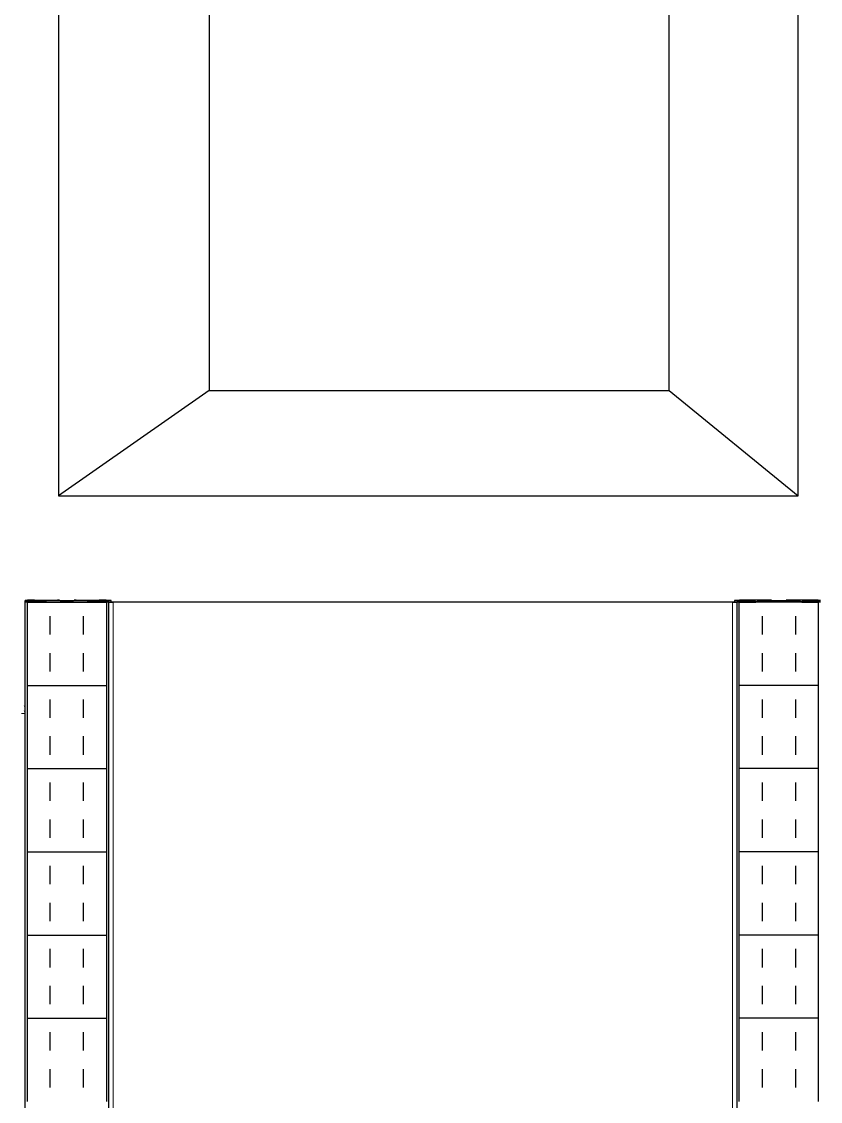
# Model space of a CAD drawing. Header units: metres. Extents: x 151 to 270, y 180 to 223.
# Drawn here: x 171.093 to 171.525, y 208.333 to 208.917 of the extents above; entities that cross this region are included whole.
import ezdxf

# ---------------------------------------------------------------- set-up
doc = ezdxf.new("R2010")
doc.units = ezdxf.units.M
doc.layers.add('1-AREA DE PRODUCCION', color=7, linetype='Continuous')

msp = doc.modelspace()

# ---------------------------------------------------------------- linework, layer by layer
at = {"layer": '1-AREA DE PRODUCCION', "color": 0, "lineweight": -2}
for p, q in [((171.113, 209.26091), (171.113, 208.66091)), ((171.513, 208.66091), (171.513, 209.26091))]:
    msp.add_line(p, q, dxfattribs=at)
at = {"layer": '1-AREA DE PRODUCCION', "color": 0, "linetype": 'ByBlock'}
for p, q in [((171.19457, 208.71771), (171.113, 208.66091)), ((171.44335, 208.71771), (171.513, 208.66091))]:
    msp.add_line(p, q, dxfattribs=at)
at = {"layer": '1-AREA DE PRODUCCION', "color": 0}
for p, q in [((171.113, 208.66091), (171.513, 208.66091)), ((171.14082, 208.60348), (171.47932, 208.60348))]:
    msp.add_line(p, q, dxfattribs=at)
at = {"layer": '1-AREA DE PRODUCCION', "color": 0, "linetype": 'Continuous', "lineweight": 30}
for p, q in [((171.09507, 208.6042), (171.09507, 208.60427)), ((171.09507, 208.60385), (171.09507, 208.6042)), ((171.09507, 208.60357), (171.09507, 208.60385)), ((171.09507, 208.54502), (171.09507, 208.60357)), ((171.09707, 208.60416), (171.09607, 208.60416)), ((171.09607, 208.60388), (171.09707, 208.60388)), ((171.10517, 208.6034), (171.09607, 208.6034)), ((171.09607, 208.60331), (171.09607, 208.6034)), ((171.09607, 208.60331), (171.13907, 208.60331)), ((171.09607, 208.60331), (171.09607, 208.55834)), ((171.09807, 208.60428), (171.09807, 208.6042)), ((171.09807, 208.60385), (171.09807, 208.6042)), ((171.09807, 208.60385), (171.09807, 208.60377)), ((171.09807, 208.60361), (171.09807, 208.60354)), ((171.09852, 208.60353), (171.10517, 208.6035)), ((171.10111, 208.60363), (171.09857, 208.60363)), ((171.10428, 208.60415), (171.09978, 208.60431)), ((171.09978, 208.60374), (171.10428, 208.6039)), ((171.10007, 208.60444), (171.11257, 208.60444)), ((171.10517, 208.6034), (171.10007, 208.6034)), ((171.10602, 208.6038), (171.10146, 208.60364)), ((171.10457, 208.60392), (171.10457, 208.60413)), ((171.10617, 208.60352), (171.10517, 208.60352)), ((171.10517, 208.60352), (171.10517, 208.6034)), ((171.10517, 208.6035), (171.10517, 208.6034)), ((171.12897, 208.60402), (171.10617, 208.60402)), ((171.10617, 208.60402), (171.10617, 208.60381)), ((171.10617, 208.60401), (171.10617, 208.60352)), ((171.12897, 208.60401), (171.10617, 208.60401)), ((171.10924, 208.60432), (171.10917, 208.60431)), ((171.10917, 208.60431), (171.10919, 208.6043)), ((171.10919, 208.6043), (171.10929, 208.60429)), ((171.10939, 208.60433), (171.10924, 208.60432)), ((171.10929, 208.60429), (171.10946, 208.60428)), ((171.10961, 208.60433), (171.10939, 208.60433)), ((171.10946, 208.60428), (171.11396, 208.60412)), ((171.10988, 208.60434), (171.10961, 208.60433)), ((171.11017, 208.60434), (171.10988, 208.60434)), ((171.11257, 208.60434), (171.11017, 208.60434)), ((171.11357, 208.60441), (171.11357, 208.60437)), ((171.11357, 208.60414), (171.11357, 208.60437)), ((171.11467, 208.60411), (171.12047, 208.60411)), ((171.12118, 208.60412), (171.12568, 208.60428)), ((171.12157, 208.60437), (171.12157, 208.60441)), ((171.12157, 208.60414), (171.12157, 208.60437)), ((171.12257, 208.60444), (171.13507, 208.60444)), ((171.12497, 208.60434), (171.12257, 208.60434)), ((171.12526, 208.60434), (171.12497, 208.60434)), ((171.12552, 208.60433), (171.12526, 208.60434)), ((171.12574, 208.60433), (171.12552, 208.60433)), ((171.12568, 208.60428), (171.12585, 208.60429)), ((171.12589, 208.60432), (171.12574, 208.60433)), ((171.12585, 208.60429), (171.12595, 208.6043)), ((171.12596, 208.60431), (171.12589, 208.60432)), ((171.12595, 208.6043), (171.12596, 208.60431)), ((171.12897, 208.60381), (171.12897, 208.60402)), ((171.12897, 208.60352), (171.12897, 208.60401)), ((171.12997, 208.60352), (171.12897, 208.60352)), ((171.13368, 208.60364), (171.12911, 208.6038)), ((171.12997, 208.6035), (171.13662, 208.60353)), ((171.12997, 208.6034), (171.12997, 208.60352)), ((171.12997, 208.6034), (171.12997, 208.6035)), ((171.13507, 208.6034), (171.12997, 208.6034)), ((171.13907, 208.6034), (171.12997, 208.6034)), ((171.13057, 208.60413), (171.13057, 208.60392)), ((171.13536, 208.60431), (171.13086, 208.60415)), ((171.13086, 208.6039), (171.13536, 208.60374)), ((171.13657, 208.60363), (171.13403, 208.60363)), ((171.13707, 208.6042), (171.13707, 208.60428)), ((171.13707, 208.60385), (171.13707, 208.6042)), ((171.13707, 208.60377), (171.13707, 208.60385)), ((171.13707, 208.60354), (171.13707, 208.60361)), ((171.13907, 208.60416), (171.13807, 208.60416)), ((171.13807, 208.60388), (171.13907, 208.60388)), ((171.13907, 208.60331), (171.13907, 208.6034)), ((171.13907, 208.60331), (171.13907, 208.55834)), ((171.14007, 208.60427), (171.14007, 208.6042)), ((171.14157, 208.6042), (171.14007, 208.6042)), ((171.14007, 208.60348), (171.14007, 208.6042)), ((171.14007, 208.60385), (171.14007, 208.60357)), ((171.14007, 208.60348), (171.14007, 207.76399)), ((171.14157, 208.60348), (171.14157, 208.6042)), ((171.14157, 208.6042), (171.14157, 208.6042)), ((171.48007, 208.6042), (171.47857, 208.6042)), ((171.47857, 208.6042), (171.47857, 208.60348)), ((171.47857, 208.6042), (171.47857, 208.6042)), ((171.48007, 208.60427), (171.48007, 208.6042)), ((171.48007, 208.6042), (171.48007, 208.60348)), ((171.48007, 208.60385), (171.48007, 208.60357)), ((171.48007, 207.76399), (171.48007, 208.60348)), ((171.48107, 208.60416), (171.48207, 208.60416)), ((171.48207, 208.60388), (171.48107, 208.60388)), ((171.48107, 208.60331), (171.48107, 208.6034)), ((171.48107, 208.6034), (171.49017, 208.6034)), ((171.48107, 208.55834), (171.48107, 208.60331)), ((171.52407, 208.60331), (171.48107, 208.60331)), ((171.48307, 208.6042), (171.48307, 208.60428)), ((171.48307, 208.6042), (171.48307, 208.60385)), ((171.48307, 208.60377), (171.48307, 208.60385)), ((171.48307, 208.60354), (171.48307, 208.60361)), ((171.49017, 208.6035), (171.48352, 208.60353)), ((171.48357, 208.60363), (171.48611, 208.60363)), ((171.48478, 208.60431), (171.48928, 208.60415)), ((171.48928, 208.6039), (171.48478, 208.60374)), ((171.49757, 208.60444), (171.48507, 208.60444)), ((171.48507, 208.6034), (171.49017, 208.6034)), ((171.48646, 208.60364), (171.49102, 208.6038)), ((171.48957, 208.60413), (171.48957, 208.60392)), ((171.49017, 208.6034), (171.49017, 208.60352)), ((171.49017, 208.60352), (171.49117, 208.60352)), ((171.49017, 208.6034), (171.49017, 208.6035)), ((171.49117, 208.60402), (171.51397, 208.60402)), ((171.49117, 208.60381), (171.49117, 208.60402)), ((171.49117, 208.60352), (171.49117, 208.60401)), ((171.51397, 208.60401), (171.49117, 208.60401)), ((171.49417, 208.60431), (171.49424, 208.60432)), ((171.49419, 208.6043), (171.49417, 208.60431)), ((171.49429, 208.60429), (171.49419, 208.6043)), ((171.49424, 208.60432), (171.49439, 208.60433)), ((171.49446, 208.60428), (171.49429, 208.60429)), ((171.49439, 208.60433), (171.49461, 208.60433)), ((171.49896, 208.60412), (171.49446, 208.60428)), ((171.49461, 208.60433), (171.49488, 208.60434)), ((171.49488, 208.60434), (171.49517, 208.60434)), ((171.49517, 208.60434), (171.49757, 208.60434)), ((171.49857, 208.60437), (171.49857, 208.60441)), ((171.49857, 208.60437), (171.49857, 208.60414)), ((171.50547, 208.60411), (171.49967, 208.60411)), ((171.51068, 208.60428), (171.50618, 208.60412)), ((171.50657, 208.60441), (171.50657, 208.60437)), ((171.50657, 208.60437), (171.50657, 208.60414)), ((171.52007, 208.60444), (171.50757, 208.60444)), ((171.50757, 208.60434), (171.50997, 208.60434)), ((171.50997, 208.60434), (171.51026, 208.60434)), ((171.51026, 208.60434), (171.51052, 208.60433)), ((171.51052, 208.60433), (171.51074, 208.60433)), ((171.51085, 208.60429), (171.51068, 208.60428)), ((171.51074, 208.60433), (171.51089, 208.60432)), ((171.51095, 208.6043), (171.51085, 208.60429)), ((171.51089, 208.60432), (171.51096, 208.60431)), ((171.51096, 208.60431), (171.51095, 208.6043)), ((171.51397, 208.60402), (171.51397, 208.60381)), ((171.51397, 208.60401), (171.51397, 208.60352)), ((171.51397, 208.60352), (171.51497, 208.60352)), ((171.51411, 208.6038), (171.51868, 208.60364)), ((171.52162, 208.60353), (171.51497, 208.6035)), ((171.51497, 208.60352), (171.51497, 208.6034)), ((171.51497, 208.6035), (171.51497, 208.6034)), ((171.51497, 208.6034), (171.52007, 208.6034)), ((171.51497, 208.6034), (171.52407, 208.6034)), ((171.51557, 208.60392), (171.51557, 208.60413)), ((171.51586, 208.60415), (171.52036, 208.60431)), ((171.52036, 208.60374), (171.51586, 208.6039)), ((171.51903, 208.60363), (171.52157, 208.60363)), ((171.52207, 208.60428), (171.52207, 208.6042)), ((171.52207, 208.6042), (171.52207, 208.60385)), ((171.52207, 208.60385), (171.52207, 208.60377)), ((171.52207, 208.60361), (171.52207, 208.60354)), ((171.52307, 208.60416), (171.52407, 208.60416)), ((171.52407, 208.60388), (171.52307, 208.60388)), ((171.52407, 208.60331), (171.52407, 208.6034)), ((171.52407, 208.55834), (171.52407, 208.60331)), ((171.10857, 208.58584), (171.10857, 208.59579)), ((171.12657, 208.58584), (171.12657, 208.59579)), ((171.49357, 208.59579), (171.49357, 208.58584)), ((171.51157, 208.59579), (171.51157, 208.58584)), ((171.10857, 208.56586), (171.10857, 208.5758)), ((171.12657, 208.56586), (171.12657, 208.5758)), ((171.49357, 208.5758), (171.49357, 208.56586)), ((171.51157, 208.5758), (171.51157, 208.56586)), ((171.09607, 208.55834), (171.13907, 208.55834)), ((171.09607, 208.55834), (171.09607, 208.51336)), ((171.13907, 208.55834), (171.13907, 208.51336)), ((171.52407, 208.55834), (171.48107, 208.55834)), ((171.48107, 208.51336), (171.48107, 208.55834)), ((171.52407, 208.51336), (171.52407, 208.55834)), ((171.10857, 208.54087), (171.10857, 208.55082)), ((171.12657, 208.54087), (171.12657, 208.55082)), ((171.49357, 208.55082), (171.49357, 208.54087)), ((171.51157, 208.55082), (171.51157, 208.54087)), ((171.09507, 208.5431), (171.09507, 208.54502)), ((171.09507, 207.44377), (171.09507, 208.5431)), ((171.10857, 208.52088), (171.10857, 208.53083)), ((171.12657, 208.52088), (171.12657, 208.53083)), ((171.49357, 208.53083), (171.49357, 208.52088)), ((171.51157, 208.53083), (171.51157, 208.52088)), ((171.09607, 208.51336), (171.13907, 208.51336)), ((171.09607, 208.51336), (171.09607, 208.46839)), ((171.13907, 208.51336), (171.13907, 208.46839)), ((171.48107, 208.46839), (171.48107, 208.51336)), ((171.52407, 208.51336), (171.48107, 208.51336)), ((171.52407, 208.46839), (171.52407, 208.51336)), ((171.10857, 208.4959), (171.10857, 208.50584)), ((171.12657, 208.4959), (171.12657, 208.50584)), ((171.49357, 208.50584), (171.49357, 208.4959)), ((171.51157, 208.50584), (171.51157, 208.4959)), ((171.10857, 208.47591), (171.10857, 208.48586)), ((171.12657, 208.47591), (171.12657, 208.48586)), ((171.49357, 208.48586), (171.49357, 208.47591)), ((171.51157, 208.48586), (171.51157, 208.47591)), ((171.09607, 208.46839), (171.13907, 208.46839)), ((171.09607, 208.46839), (171.09607, 208.42342)), ((171.13907, 208.46839), (171.13907, 208.42342)), ((171.48107, 208.42342), (171.48107, 208.46839)), ((171.52407, 208.46839), (171.48107, 208.46839)), ((171.52407, 208.42342), (171.52407, 208.46839)), ((171.10857, 208.45093), (171.10857, 208.46087)), ((171.12657, 208.45093), (171.12657, 208.46087)), ((171.49357, 208.46087), (171.49357, 208.45093)), ((171.51157, 208.46087), (171.51157, 208.45093)), ((171.10857, 208.43094), (171.10857, 208.44088)), ((171.12657, 208.43094), (171.12657, 208.44088)), ((171.49357, 208.44088), (171.49357, 208.43094)), ((171.51157, 208.44088), (171.51157, 208.43094)), ((171.09607, 208.42342), (171.13907, 208.42342)), ((171.09607, 208.42342), (171.09607, 208.37845)), ((171.13907, 208.42342), (171.13907, 208.37845)), ((171.48107, 208.37845), (171.48107, 208.42342)), ((171.52407, 208.42342), (171.48107, 208.42342)), ((171.52407, 208.37845), (171.52407, 208.42342)), ((171.10857, 208.40595), (171.10857, 208.4159)), ((171.12657, 208.40595), (171.12657, 208.4159)), ((171.49357, 208.4159), (171.49357, 208.40595)), ((171.51157, 208.4159), (171.51157, 208.40595)), ((171.10857, 208.38597), (171.10857, 208.39591)), ((171.12657, 208.38597), (171.12657, 208.39591)), ((171.49357, 208.39591), (171.49357, 208.38597)), ((171.51157, 208.39591), (171.51157, 208.38597)), ((171.09607, 208.37845), (171.13907, 208.37845)), ((171.09607, 208.37845), (171.09607, 208.33347)), ((171.13907, 208.37845), (171.13907, 208.33347)), ((171.48107, 208.33347), (171.48107, 208.37845)), ((171.52407, 208.37845), (171.48107, 208.37845)), ((171.52407, 208.33347), (171.52407, 208.37845)), ((171.10857, 208.36098), (171.10857, 208.37093)), ((171.12657, 208.36098), (171.12657, 208.37093)), ((171.49357, 208.37093), (171.49357, 208.36098)), ((171.51157, 208.37093), (171.51157, 208.36098)), ((171.10857, 208.34099), (171.10857, 208.35094)), ((171.12657, 208.34099), (171.12657, 208.35094)), ((171.49357, 208.35094), (171.49357, 208.34099)), ((171.51157, 208.35094), (171.51157, 208.34099))]:
    msp.add_line(p, q, dxfattribs=at)
at = {"layer": '1-AREA DE PRODUCCION', "color": 0, "linetype": 'Continuous', "lineweight": 13}
for p, q in [((171.09607, 208.60388), (171.09607, 208.60416)), ((171.09707, 208.60388), (171.09707, 208.60416)), ((171.09857, 208.60352), (171.09857, 208.60363)), ((171.09978, 208.60374), (171.09978, 208.60431)), ((171.10111, 208.60352), (171.10111, 208.60363)), ((171.10146, 208.60351), (171.10146, 208.60364)), ((171.10428, 208.6039), (171.10428, 208.60415)), ((171.10602, 208.60352), (171.10602, 208.6038)), ((171.11017, 208.60425), (171.11017, 208.60434)), ((171.11257, 208.60417), (171.11257, 208.60434)), ((171.12257, 208.60417), (171.12257, 208.60434)), ((171.12497, 208.60425), (171.12497, 208.60434)), ((171.12911, 208.60352), (171.12911, 208.6038)), ((171.13086, 208.6039), (171.13086, 208.60415)), ((171.13368, 208.60351), (171.13368, 208.60364)), ((171.13403, 208.60352), (171.13403, 208.60363)), ((171.13536, 208.60374), (171.13536, 208.60431)), ((171.13657, 208.60352), (171.13657, 208.60363)), ((171.13807, 208.60388), (171.13807, 208.60416)), ((171.13907, 208.60388), (171.13907, 208.60416)), ((171.14157, 208.6042), (171.14007, 208.6042)), ((171.14157, 208.60348), (171.14007, 208.60348)), ((171.14257, 208.60345), (171.14257, 208.6034)), ((171.14257, 208.6034), (171.14257, 207.76391)), ((171.47757, 208.60345), (171.47757, 208.6034)), ((171.47757, 207.76391), (171.47757, 208.6034)), ((171.48007, 208.6042), (171.47857, 208.6042)), ((171.47857, 208.60348), (171.48007, 208.60348)), ((171.48107, 208.60416), (171.48107, 208.60388)), ((171.48207, 208.60416), (171.48207, 208.60388)), ((171.48357, 208.60363), (171.48357, 208.60352)), ((171.48478, 208.60431), (171.48478, 208.60374)), ((171.48611, 208.60363), (171.48611, 208.60352)), ((171.48646, 208.60364), (171.48646, 208.60351)), ((171.48928, 208.60415), (171.48928, 208.6039)), ((171.49102, 208.6038), (171.49102, 208.60352)), ((171.49517, 208.60434), (171.49517, 208.60425)), ((171.49757, 208.60434), (171.49757, 208.60417)), ((171.50757, 208.60434), (171.50757, 208.60417)), ((171.50997, 208.60434), (171.50997, 208.60425)), ((171.51411, 208.6038), (171.51411, 208.60352)), ((171.51586, 208.60415), (171.51586, 208.6039)), ((171.51868, 208.60364), (171.51868, 208.60351)), ((171.51903, 208.60363), (171.51903, 208.60352)), ((171.52036, 208.60431), (171.52036, 208.60374)), ((171.52157, 208.60363), (171.52157, 208.60352)), ((171.52307, 208.60416), (171.52307, 208.60388)), ((171.52407, 208.60416), (171.52407, 208.60388)), ((171.09507, 208.5431), (171.09307, 208.5431))]:
    msp.add_line(p, q, dxfattribs=at)
at = {"layer": '1-AREA DE PRODUCCION', "color": 0, "linetype": 'ByBlock'}
msp.add_lwpolyline([(171.19457, 209.15067), (171.19457, 208.71771), (171.44335, 208.71771), (171.44335, 209.15067)], close=True, dxfattribs=at)
at = {"layer": '1-AREA DE PRODUCCION', "color": 0, "linetype": 'Continuous', "lineweight": 30}
for centre, radius, start, end in [((171.09882, 208.5685), 0.03597, 88.01091, 95.98665), ((171.09582, 208.61135), 0.00719, 264.01335, 271.98909), ((171.09582, 208.5967), 0.00719, 88.01091, 95.98665), ((171.09882, 208.63934), 0.03597, 264.01335, 271.98909), ((171.09732, 208.61135), 0.00719, 268.01091, 275.98665), ((171.09732, 208.5967), 0.00719, 84.01335, 91.98909), ((171.09911, 208.59093), 0.0134, 87.17514, 94.48126), ((171.09911, 208.61712), 0.0134, 265.51874, 272.82486), ((171.09844, 208.60004), 0.0036, 88.01091, 95.98665), ((171.09841, 208.60662), 0.0031, 263.6341, 271.92658), ((171.10113, 208.61437), 0.01074, 269.88486, 271.77154), ((171.10432, 208.60289), 0.00126, 78.49637, 91.87149), ((171.10432, 208.60516), 0.00126, 268.12851, 281.50363), ((171.10604, 208.60443), 0.000631, 268.12851, 281.50363), ((171.11282, 208.59725), 0.00719, 84.01335, 91.98909), ((171.11282, 208.61153), 0.00719, 268.01091, 275.98665), ((171.11462, 208.62559), 0.02148, 268.22846, 270.11514), ((171.12051, 208.62559), 0.02148, 269.88486, 271.77154), ((171.12232, 208.59725), 0.00719, 88.01091, 95.98665), ((171.12232, 208.61153), 0.00719, 264.01335, 271.98909), ((171.12909, 208.60443), 0.000631, 258.49637, 271.87149), ((171.13082, 208.60289), 0.00126, 88.12851, 101.50363), ((171.13082, 208.60516), 0.00126, 258.49637, 271.87149), ((171.13401, 208.61437), 0.01074, 268.22846, 270.11514), ((171.13632, 208.5685), 0.03597, 84.01335, 91.98909), ((171.13632, 208.63934), 0.03597, 268.01091, 275.98665), ((171.13602, 208.59093), 0.0134, 85.51874, 92.82486), ((171.13602, 208.61712), 0.0134, 267.17514, 274.48126), ((171.13669, 208.60004), 0.0036, 84.01335, 91.98909), ((171.13672, 208.60662), 0.0031, 268.07342, 276.3659), ((171.13782, 208.61135), 0.00719, 264.01335, 271.98909), ((171.13782, 208.5967), 0.00719, 88.01091, 95.98665), ((171.13932, 208.61135), 0.00719, 268.01091, 275.98665), ((171.13932, 208.5967), 0.00719, 84.01335, 91.98909), ((171.14194, 208.62137), 0.01798, 264.01335, 271.98909), ((171.14232, 208.61064), 0.00719, 264.01335, 271.98909), ((171.47819, 208.62137), 0.01798, 268.01091, 275.98665), ((171.47782, 208.61064), 0.00719, 268.01091, 275.98665), ((171.48382, 208.5685), 0.03597, 88.01091, 95.98665), ((171.48082, 208.61135), 0.00719, 264.01335, 271.98909), ((171.48082, 208.5967), 0.00719, 88.01091, 95.98665), ((171.48382, 208.63934), 0.03597, 264.01335, 271.98909), ((171.48232, 208.61135), 0.00719, 268.01091, 275.98665), ((171.48232, 208.5967), 0.00719, 84.01335, 91.98909), ((171.48411, 208.59093), 0.0134, 87.17514, 94.48126), ((171.48411, 208.61712), 0.0134, 265.51874, 272.82486), ((171.48344, 208.60004), 0.0036, 88.01091, 95.98665), ((171.48341, 208.60662), 0.0031, 263.6341, 271.92658), ((171.48613, 208.61437), 0.01074, 269.88486, 271.77154), ((171.48932, 208.60289), 0.00126, 78.49637, 91.87149), ((171.48932, 208.60516), 0.00126, 268.12851, 281.50363), ((171.49104, 208.60443), 0.000631, 268.12851, 281.50363), ((171.49782, 208.59725), 0.00719, 84.01335, 91.98909), ((171.49782, 208.61153), 0.00719, 268.01091, 275.98665), ((171.49962, 208.62559), 0.02148, 268.22846, 270.11514), ((171.50551, 208.62559), 0.02148, 269.88486, 271.77154), ((171.50732, 208.59725), 0.00719, 88.01091, 95.98665), ((171.50732, 208.61153), 0.00719, 264.01335, 271.98909), ((171.51409, 208.60443), 0.000631, 258.49637, 271.87149), ((171.51582, 208.60289), 0.00126, 88.12851, 101.50363), ((171.51582, 208.60516), 0.00126, 258.49637, 271.87149), ((171.51901, 208.61437), 0.01074, 268.22846, 270.11514), ((171.52132, 208.5685), 0.03597, 84.01335, 91.98909), ((171.52132, 208.63934), 0.03597, 268.01091, 275.98665), ((171.52102, 208.59093), 0.0134, 85.51874, 92.82486), ((171.52102, 208.61712), 0.0134, 267.17514, 274.48126), ((171.52169, 208.60004), 0.0036, 84.01335, 91.98909), ((171.52172, 208.60662), 0.0031, 268.07342, 276.3659), ((171.52282, 208.61135), 0.00719, 264.01335, 271.98909), ((171.52282, 208.5967), 0.00719, 88.01091, 95.98665), ((171.52432, 208.61135), 0.00719, 268.01091, 275.98665), ((171.52432, 208.5967), 0.00719, 84.01335, 91.98909), ((171.09207, 208.54589), 0.003, 0.00095, 30.01651), ((171.09207, 208.5431), 0.003, 0.00095, 30.01651)]:
    msp.add_arc(centre, radius, start, end, dxfattribs=at)

doc.saveas('drawing.dxf')
